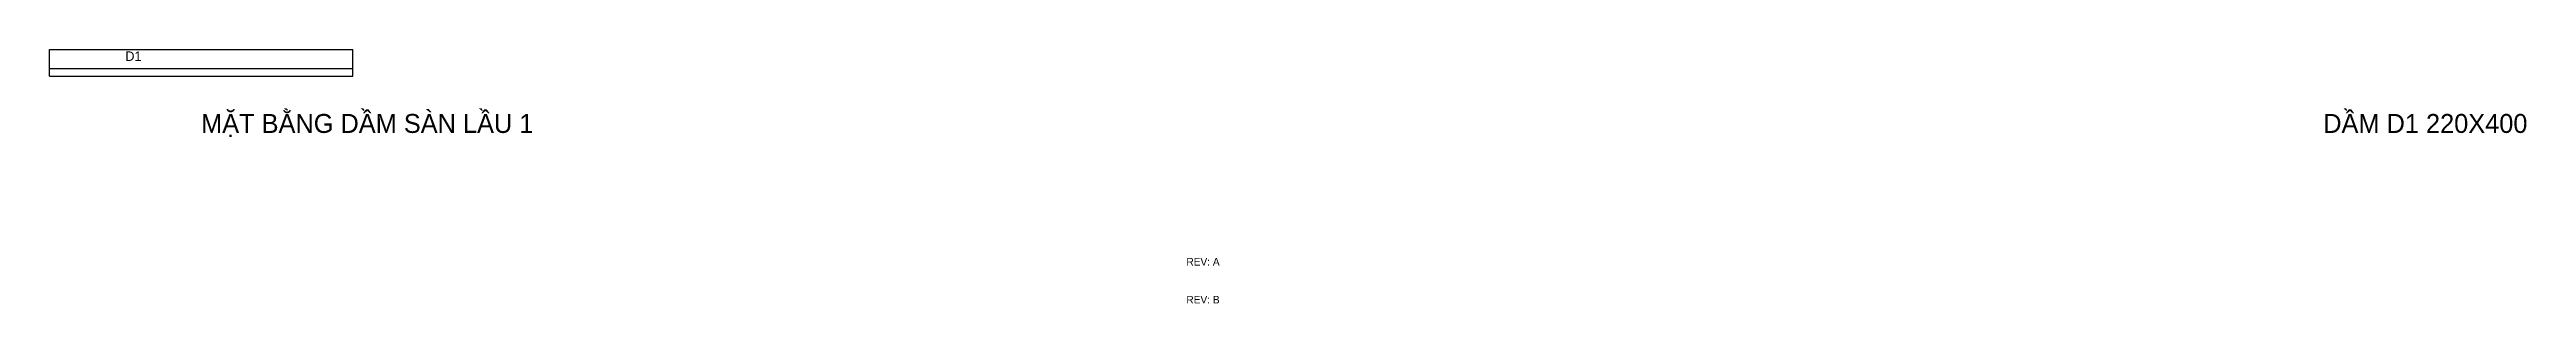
# Model space of a CAD drawing. Header units: millimetres. Extents: x 0 to 65363, y -6000 to 700.
import ezdxf

# ---------------------------------------------------------------- set-up
doc = ezdxf.new("R2010")
doc.units = ezdxf.units.MM
doc.styles.add('OpenSansCondensed-Light', font='OpenSansCondensed-Light.ttf')
doc.dimstyles.new('EZDXF', dxfattribs={"dimtxt": 0.25, "dimasz": 0.175, "dimexe": 0.375, "dimexo": 0.125, "dimgap": 0.1, "dimtad": 1, "dimlfac": 100, "dimzin": 12, "dimdsep": 46, "dimtxsty": 'OpenSansCondensed-Light', "dimblk": 'ARCHTICK', "dimcen": 2.5, "dimazin": 3, "dimtfac": 0.5, "dimtmove": 2, "dimatfit": 3})

# ---------------------------------------------------------------- blocks, each defined once
blk = doc.blocks.new('_ARCHTICK')
at = {"color": 0, "linetype": 'BYBLOCK', "const_width": 0.15}
blk.add_lwpolyline([(-0.5, -0.5), (0.5, 0.5)], dxfattribs=at)

msp = doc.modelspace()

# ---------------------------------------------------------------- linework, layer by layer
at = {"layer": 'DAM'}
for p, q in [((0, 200), (8000, 200)), ((0, 0), (8000, 0))]:
    msp.add_line(p, q, dxfattribs=at)

# ---------------------------------------------------------------- texts
at = {"layer": 'CHU'}
for s, height, p in [('D1', 250, (2000, 400)), ('MẶT BẰNG DẦM SÀN LẦU 1', 500, (4000, -1500)), ('DẦM D1 220X400', 500, (60000, -1500))]:
    msp.add_text(s, height=height, dxfattribs=at).set_placement(p)
at = {"layer": 'KHUNG'}
for s, p in [('REV: A', (30000, -5000)), ('REV: B', (30000, -6000))]:
    msp.add_text(s, height=200, dxfattribs=at).set_placement(p)

# ---------------------------------------------------------------- dimensions: what is measured, and where the dimension line sits
at = {"layer": 'DIM'}
msp.add_linear_dim(base=(0, 700), p1=(0, 0), p2=(8000, 0), dimstyle='EZDXF', override={"dimlfac": 1}, dxfattribs=at).render()

doc.saveas('drawing.dxf')
